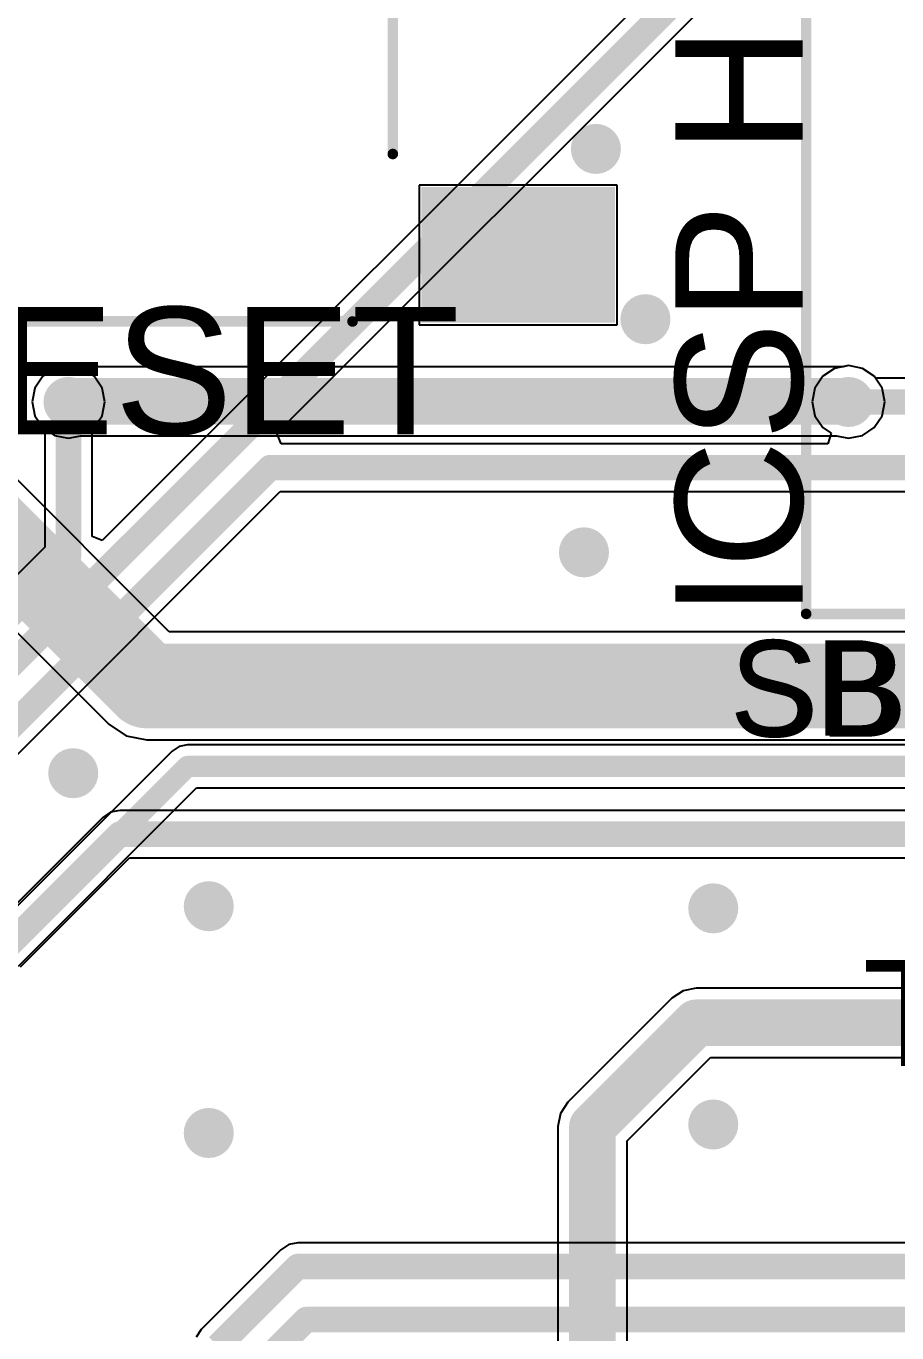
# Model space of a CAD drawing. Header units: millimetres. Extents: x -0.27 to 4.7, y -0.39 to 2.83.
# Drawn here: x 3.875 to 4.286, y 1.484 to 2.1 of the extents above; entities that cross this region are included whole.
import ezdxf

# ---------------------------------------------------------------- set-up
doc = ezdxf.new("R2010")
doc.units = ezdxf.units.MM
doc.header["$MEASUREMENT"] = 0
for name, color, linetype in [('BottomLayer', 5, 'Continuous'), ('BottomSolder', 6, 'Continuous'), ('MultiLayer', 9, 'Continuous'), ('PadHoleLayer', 156, 'Continuous'), ('TopLayer', 1, 'Continuous'), ('TopOverlay', 2, 'Continuous'), ('TopPaste', 8, 'Continuous'), ('TopSolder', 216, 'Continuous'), ('ViaHoleLayer', 16, 'Continuous')]:
    doc.layers.add(name, color=color, linetype=linetype)
doc.styles.add('Arial', font='', dxfattribs={"height": 0.2})
doc.styles.get('Arial').set_extended_font_data('Arial')

# ---------------------------------------------------------------- blocks, each defined once
blk = doc.blocks.new('TL3301NF160QG_60')
at = {"layer": 'TopLayer'}
for points in [[(-0.1374, 0.06063), (-0.22087, 0.06063), (-0.22087, 0.11654), (-0.1374, 0.11654)], [(0.22087, 0.06063), (0.1374, 0.06063), (0.1374, 0.11654), (0.22087, 0.11654)], [(-0.1374, -0.11654), (-0.22087, -0.11654), (-0.22087, -0.06063), (-0.1374, -0.06063)], [(0.22087, -0.11654), (0.1374, -0.11654), (0.1374, -0.06063), (0.22087, -0.06063)]]:
    blk.add_hatch(color=1, dxfattribs=at).paths.add_polyline_path(points)
at = {"layer": 'TopPaste'}
for points in [[(-0.1374, 0.06063), (-0.22087, 0.06063), (-0.22087, 0.11654), (-0.1374, 0.11654)], [(0.22087, 0.06063), (0.1374, 0.06063), (0.1374, 0.11654), (0.22087, 0.11654)], [(-0.1374, -0.11654), (-0.22087, -0.11654), (-0.22087, -0.06063), (-0.1374, -0.06063)], [(0.22087, -0.11654), (0.1374, -0.11654), (0.1374, -0.06063), (0.22087, -0.06063)]]:
    blk.add_hatch(color=8, dxfattribs=at).paths.add_polyline_path(points)
at = {"layer": 'TopSolder'}
for points in [[(-0.1334, 0.05663), (-0.22487, 0.05663), (-0.22487, 0.12054), (-0.1334, 0.12054)], [(0.22487, 0.05663), (0.1334, 0.05663), (0.1334, 0.12054), (0.22487, 0.12054)], [(-0.1334, -0.12054), (-0.22487, -0.12054), (-0.22487, -0.05663), (-0.1334, -0.05663)], [(0.22487, -0.12054), (0.1334, -0.12054), (0.1334, -0.05663), (0.22487, -0.05663)]]:
    blk.add_hatch(color=216, dxfattribs=at).paths.add_polyline_path(points)
at = {"layer": 'TopOverlay'}
for points, const_width in [([(-0.188, 0.129), (-0.183, 0.124)], 0.00787), ([(-0.188, 0.129), (-0.178, 0.129)], 0.00787), ([(-0.183, 0.124), (-0.178, 0.129)], 0.00787), ([(-0.101, 0.12), (0.094, 0.12)], 0.005), ([(-0.12, -0.044), (-0.12, 0.041)], 0.005), ([(0.12, -0.041), (0.12, 0.044)], 0.005), ([(-0.094, -0.12), (0.101, -0.12)], 0.005)]:
    blk.add_lwpolyline(points, dxfattribs=dict(at, const_width=const_width))
for points, const_width in [([(-0.18997, 0.129, 1), (-0.18603, 0.129, 1)], 0.00394), ([(-0.18997, 0.129, 1), (-0.18603, 0.129, 1)], 0.00394), ([(-0.17997, 0.129, 1), (-0.17603, 0.129, 1)], 0.00394), ([(-0.17997, 0.129, 1), (-0.17603, 0.129, 1)], 0.00394), ([(-0.18497, 0.124, 1), (-0.18103, 0.124, 1)], 0.00394), ([(-0.18497, 0.124, 1), (-0.18103, 0.124, 1)], 0.00394), ([(-0.10225, 0.12, 1), (-0.09975, 0.12, 1)], 0.0025), ([(0.09275, 0.12, 1), (0.09525, 0.12, 1)], 0.0025), ([(-0.12125, 0.041, 1), (-0.11875, 0.041, 1)], 0.0025), ([(0.11875, 0.044, 1), (0.12125, 0.044, 1)], 0.0025), ([(-0.12125, -0.044, 1), (-0.11875, -0.044, 1)], 0.0025), ([(0.11875, -0.041, 1), (0.12125, -0.041, 1)], 0.0025), ([(-0.09525, -0.12, 1), (-0.09275, -0.12, 1)], 0.0025), ([(0.09975, -0.12, 1), (0.10225, -0.12, 1)], 0.0025)]:
    blk.add_lwpolyline(points, format="xyb", close=True, dxfattribs=dict(at, const_width=const_width))
blk = doc.blocks.new('S______B______61')
at = {"layer": 'TopLayer'}
for points in [[(-0.045, -0.0175), (-0.045, 0.0175), (-0.015, 0.0175), (-0.015, -0.0175)], [(0.015, -0.0175), (0.015, 0.0175), (0.045, 0.0175), (0.045, -0.0175)]]:
    blk.add_hatch(color=1, dxfattribs=at).paths.add_polyline_path(points)
at = {"layer": 'TopPaste'}
for points in [[(-0.045, -0.0175), (-0.045, 0.0175), (-0.015, 0.0175), (-0.015, -0.0175)], [(0.015, -0.0175), (0.015, 0.0175), (0.045, 0.0175), (0.045, -0.0175)]]:
    blk.add_hatch(color=8, dxfattribs=at).paths.add_polyline_path(points)
at = {"layer": 'TopSolder'}
for points in [[(-0.049, -0.0215), (-0.049, 0.0215), (-0.011, 0.0215), (-0.011, -0.0215)], [(0.011, -0.0215), (0.011, 0.0215), (0.049, 0.0215), (0.049, -0.0215)]]:
    blk.add_hatch(color=216, dxfattribs=at).paths.add_polyline_path(points)
at = {"layer": 'TopOverlay', "const_width": 0.005}
for points in [[(0.05, 0.022), (-0.05, 0.022)], [(-0.05, 0.022), (-0.05, -0.022)], [(0.05, 0.022), (0.05, -0.022)], [(0.05, -0.022), (-0.05, -0.022)]]:
    blk.add_lwpolyline(points, dxfattribs=at)
at = {"layer": 'TopOverlay', "const_width": 0.0025}
for points in [[(-0.05125, 0.022, 1), (-0.04875, 0.022, 1)], [(-0.05125, 0.022, 1), (-0.04875, 0.022, 1)], [(0.04875, 0.022, 1), (0.05125, 0.022, 1)], [(0.04875, 0.022, 1), (0.05125, 0.022, 1)], [(-0.05125, -0.022, 1), (-0.04875, -0.022, 1)], [(-0.05125, -0.022, 1), (-0.04875, -0.022, 1)], [(0.04875, -0.022, 1), (0.05125, -0.022, 1)], [(0.04875, -0.022, 1), (0.05125, -0.022, 1)]]:
    blk.add_lwpolyline(points, format="xyb", close=True, dxfattribs=at)
at = {"layer": 'TopOverlay'}
blk.add_text('SB1', height=0.045, rotation=-180, dxfattribs=at).set_placement((0.139, 0.02342))
blk = doc.blocks.new('BH254V_6P_122')
at = {"layer": 'BottomLayer'}
h = blk.add_hatch(color=5, dxfattribs=at)
edge = h.paths.add_edge_path()
edge.add_arc((-0.1, 0.05), 0.04016, 0, 360)
h = blk.add_hatch(color=5, dxfattribs=at)
edge = h.paths.add_edge_path()
edge.add_arc((0, 0.05), 0.04016, 0, 360)
h = blk.add_hatch(color=5, dxfattribs=at)
edge = h.paths.add_edge_path()
edge.add_arc((0.1, 0.05), 0.04016, 0, 360)
blk.add_hatch(color=5, dxfattribs=at).paths.add_polyline_path([(-0.14016, -0.00984), (-0.05984, -0.00984), (-0.05984, -0.09016), (-0.14016, -0.09016)])
h = blk.add_hatch(color=5, dxfattribs=at)
edge = h.paths.add_edge_path()
edge.add_arc((0, -0.05), 0.04016, 0, 360)
h = blk.add_hatch(color=5, dxfattribs=at)
edge = h.paths.add_edge_path()
edge.add_arc((0.1, -0.05), 0.04016, 0, 360)
at = {"layer": 'BottomSolder'}
h = blk.add_hatch(color=6, dxfattribs=at)
edge = h.paths.add_edge_path()
edge.add_arc((-0.1, 0.05), 0.04416, 0, 360)
h = blk.add_hatch(color=6, dxfattribs=at)
edge = h.paths.add_edge_path()
edge.add_arc((0, 0.05), 0.04416, 0, 360)
h = blk.add_hatch(color=6, dxfattribs=at)
edge = h.paths.add_edge_path()
edge.add_arc((0.1, 0.05), 0.04416, 0, 360)
blk.add_hatch(color=6, dxfattribs=at).paths.add_polyline_path([(-0.14416, -0.00584), (-0.05584, -0.00584), (-0.05584, -0.09416), (-0.14416, -0.09416)])
h = blk.add_hatch(color=6, dxfattribs=at)
edge = h.paths.add_edge_path()
edge.add_arc((0, -0.05), 0.04416, 0, 360)
h = blk.add_hatch(color=6, dxfattribs=at)
edge = h.paths.add_edge_path()
edge.add_arc((0.1, -0.05), 0.04416, 0, 360)
at = {"layer": 'MultiLayer'}
h = blk.add_hatch(color=9, dxfattribs=at)
edge = h.paths.add_edge_path()
edge.add_arc((-0.1, 0.05), 0.04016, 0, 360)
h = blk.add_hatch(color=9, dxfattribs=at)
edge = h.paths.add_edge_path()
edge.add_arc((0, 0.05), 0.04016, 0, 360)
h = blk.add_hatch(color=9, dxfattribs=at)
edge = h.paths.add_edge_path()
edge.add_arc((0.1, 0.05), 0.04016, 0, 360)
blk.add_hatch(color=9, dxfattribs=at).paths.add_polyline_path([(-0.14016, -0.00984), (-0.05984, -0.00984), (-0.05984, -0.09016), (-0.14016, -0.09016)])
h = blk.add_hatch(color=9, dxfattribs=at)
edge = h.paths.add_edge_path()
edge.add_arc((0, -0.05), 0.04016, 0, 360)
h = blk.add_hatch(color=9, dxfattribs=at)
edge = h.paths.add_edge_path()
edge.add_arc((0.1, -0.05), 0.04016, 0, 360)
at = {"layer": 'PadHoleLayer'}
h = blk.add_hatch(color=156, dxfattribs=at)
edge = h.paths.add_edge_path()
edge.add_arc((-0.1, 0.05), 0.02008, 0, 360)
h = blk.add_hatch(color=156, dxfattribs=at)
edge = h.paths.add_edge_path()
edge.add_arc((0, 0.05), 0.02008, 0, 360)
h = blk.add_hatch(color=156, dxfattribs=at)
edge = h.paths.add_edge_path()
edge.add_arc((0.1, 0.05), 0.02008, 0, 360)
h = blk.add_hatch(color=156, dxfattribs=at)
edge = h.paths.add_edge_path()
edge.add_arc((-0.1, -0.05), 0.02008, 0, 360)
h = blk.add_hatch(color=156, dxfattribs=at)
edge = h.paths.add_edge_path()
edge.add_arc((0, -0.05), 0.02008, 0, 360)
h = blk.add_hatch(color=156, dxfattribs=at)
edge = h.paths.add_edge_path()
edge.add_arc((0.1, -0.05), 0.02008, 0, 360)
at = {"layer": 'TopLayer'}
h = blk.add_hatch(color=1, dxfattribs=at)
edge = h.paths.add_edge_path()
edge.add_arc((-0.1, 0.05), 0.04016, 0, 360)
h = blk.add_hatch(color=1, dxfattribs=at)
edge = h.paths.add_edge_path()
edge.add_arc((0, 0.05), 0.04016, 0, 360)
h = blk.add_hatch(color=1, dxfattribs=at)
edge = h.paths.add_edge_path()
edge.add_arc((0.1, 0.05), 0.04016, 0, 360)
blk.add_hatch(color=1, dxfattribs=at).paths.add_polyline_path([(-0.14016, -0.00984), (-0.05984, -0.00984), (-0.05984, -0.09016), (-0.14016, -0.09016)])
h = blk.add_hatch(color=1, dxfattribs=at)
edge = h.paths.add_edge_path()
edge.add_arc((0, -0.05), 0.04016, 0, 360)
h = blk.add_hatch(color=1, dxfattribs=at)
edge = h.paths.add_edge_path()
edge.add_arc((0.1, -0.05), 0.04016, 0, 360)
at = {"layer": 'TopOverlay'}
blk.add_hatch(color=2, dxfattribs=at).paths.add_polyline_path([(-0.0955, -0.103), (-0.107, -0.103), (-0.107, -0.1105), (-0.0955, -0.1105)])
at = {"layer": 'TopSolder'}
h = blk.add_hatch(color=216, dxfattribs=at)
edge = h.paths.add_edge_path()
edge.add_arc((-0.1, 0.05), 0.04416, 0, 360)
h = blk.add_hatch(color=216, dxfattribs=at)
edge = h.paths.add_edge_path()
edge.add_arc((0, 0.05), 0.04416, 0, 360)
h = blk.add_hatch(color=216, dxfattribs=at)
edge = h.paths.add_edge_path()
edge.add_arc((0.1, 0.05), 0.04416, 0, 360)
blk.add_hatch(color=216, dxfattribs=at).paths.add_polyline_path([(-0.14416, -0.00584), (-0.05584, -0.00584), (-0.05584, -0.09416), (-0.14416, -0.09416)])
h = blk.add_hatch(color=216, dxfattribs=at)
edge = h.paths.add_edge_path()
edge.add_arc((0, -0.05), 0.04416, 0, 360)
h = blk.add_hatch(color=216, dxfattribs=at)
edge = h.paths.add_edge_path()
edge.add_arc((0.1, -0.05), 0.04416, 0, 360)
at = {"layer": 'TopOverlay', "const_width": 0.005}
for points in [[(-0.301, 0.197), (-0.301, -0.178)], [(-0.301, 0.197), (0.302, 0.197)], [(0.302, 0.197), (0.302, -0.178)], [(-0.101, -0.1), (-0.112, -0.111)], [(-0.101, -0.1), (-0.09, -0.111)], [(-0.112, -0.111), (-0.09, -0.111)], [(-0.1, -0.145), (-0.1, -0.178)], [(-0.1, -0.145), (0.099, -0.145)], [(0.099, -0.145), (0.099, -0.178)], [(-0.301, -0.178), (-0.1, -0.178)], [(0.099, -0.178), (0.302, -0.178)]]:
    blk.add_lwpolyline(points, dxfattribs=at)
at = {"layer": 'TopOverlay', "const_width": 0.0025}
for points in [[(-0.30225, 0.197, 1), (-0.29975, 0.197, 1)], [(-0.30225, 0.197, 1), (-0.29975, 0.197, 1)], [(0.30075, 0.197, 1), (0.30325, 0.197, 1)], [(0.30075, 0.197, 1), (0.30325, 0.197, 1)], [(-0.10225, -0.1, 1), (-0.09975, -0.1, 1)], [(-0.10225, -0.1, 1), (-0.09975, -0.1, 1)], [(-0.11325, -0.111, 1), (-0.11075, -0.111, 1)], [(-0.11325, -0.111, 1), (-0.11075, -0.111, 1)], [(-0.09125, -0.111, 1), (-0.08875, -0.111, 1)], [(-0.09125, -0.111, 1), (-0.08875, -0.111, 1)], [(-0.10125, -0.145, 1), (-0.09875, -0.145, 1)], [(-0.10125, -0.145, 1), (-0.09875, -0.145, 1)], [(0.09775, -0.145, 1), (0.10025, -0.145, 1)], [(0.09775, -0.145, 1), (0.10025, -0.145, 1)], [(-0.30225, -0.178, 1), (-0.29975, -0.178, 1)], [(-0.30225, -0.178, 1), (-0.29975, -0.178, 1)], [(-0.10125, -0.178, 1), (-0.09875, -0.178, 1)], [(-0.10125, -0.178, 1), (-0.09875, -0.178, 1)], [(0.09775, -0.178, 1), (0.10025, -0.178, 1)], [(0.09775, -0.178, 1), (0.10025, -0.178, 1)], [(0.30075, -0.178, 1), (0.30325, -0.178, 1)], [(0.30075, -0.178, 1), (0.30325, -0.178, 1)]]:
    blk.add_lwpolyline(points, format="xyb", close=True, dxfattribs=at)

msp = doc.modelspace()

# ---------------------------------------------------------------- hatches: boundary and pattern name
at = {"layer": 'BottomLayer'}
h = msp.add_hatch(color=5, dxfattribs=at)
edge = h.paths.add_edge_path()
edge.add_arc((4.14363, 2.04237), 0.01181, 0, 360)
h = msp.add_hatch(color=5, dxfattribs=at)
edge = h.paths.add_edge_path()
edge.add_arc((4.167, 1.962), 0.01181, 0, 360)
h = msp.add_hatch(color=5, dxfattribs=at)
edge = h.paths.add_edge_path()
edge.add_arc((3.89482, 1.92295), 0.01181, 0, 360)
h = msp.add_hatch(color=5, dxfattribs=at)
edge = h.paths.add_edge_path()
edge.add_arc((4.26282, 1.92295), 0.01181, 0, 360)
h = msp.add_hatch(color=5, dxfattribs=at)
edge = h.paths.add_edge_path()
edge.add_arc((4.138, 1.852), 0.01181, 0, 360)
h = msp.add_hatch(color=5, dxfattribs=at)
edge = h.paths.add_edge_path()
edge.add_arc((3.89705, 1.74777), 0.01181, 0, 360)
h = msp.add_hatch(color=5, dxfattribs=at)
edge = h.paths.add_edge_path()
edge.add_arc((3.961, 1.685), 0.01181, 0, 360)
h = msp.add_hatch(color=5, dxfattribs=at)
edge = h.paths.add_edge_path()
edge.add_arc((4.199, 1.684), 0.01181, 0, 360)
h = msp.add_hatch(color=5, dxfattribs=at)
edge = h.paths.add_edge_path()
edge.add_arc((4.199, 1.582), 0.01181, 0, 360)
h = msp.add_hatch(color=5, dxfattribs=at)
edge = h.paths.add_edge_path()
edge.add_arc((3.961, 1.578), 0.01181, 0, 360)
at = {"layer": 'BottomSolder'}
h = msp.add_hatch(color=6, dxfattribs=at)
edge = h.paths.add_edge_path()
edge.add_arc((4.14363, 2.04237), 0.00591, 0, 360)
h = msp.add_hatch(color=6, dxfattribs=at)
edge = h.paths.add_edge_path()
edge.add_arc((4.167, 1.962), 0.00591, 0, 360)
h = msp.add_hatch(color=6, dxfattribs=at)
edge = h.paths.add_edge_path()
edge.add_arc((3.89482, 1.92295), 0.00591, 0, 360)
h = msp.add_hatch(color=6, dxfattribs=at)
edge = h.paths.add_edge_path()
edge.add_arc((4.26282, 1.92295), 0.00591, 0, 360)
h = msp.add_hatch(color=6, dxfattribs=at)
edge = h.paths.add_edge_path()
edge.add_arc((4.138, 1.852), 0.00591, 0, 360)
h = msp.add_hatch(color=6, dxfattribs=at)
edge = h.paths.add_edge_path()
edge.add_arc((3.89705, 1.74777), 0.00591, 0, 360)
h = msp.add_hatch(color=6, dxfattribs=at)
edge = h.paths.add_edge_path()
edge.add_arc((3.961, 1.685), 0.00591, 0, 360)
h = msp.add_hatch(color=6, dxfattribs=at)
edge = h.paths.add_edge_path()
edge.add_arc((4.199, 1.684), 0.00591, 0, 360)
h = msp.add_hatch(color=6, dxfattribs=at)
edge = h.paths.add_edge_path()
edge.add_arc((4.199, 1.582), 0.00591, 0, 360)
h = msp.add_hatch(color=6, dxfattribs=at)
edge = h.paths.add_edge_path()
edge.add_arc((3.961, 1.578), 0.00591, 0, 360)
at = {"layer": 'TopLayer'}
h = msp.add_hatch(color=1, dxfattribs=at)
edge = h.paths.add_edge_path()
edge.add_arc((4.14363, 2.04237), 0.01181, 0, 360)
h = msp.add_hatch(color=1, dxfattribs=at)
edge = h.paths.add_edge_path()
edge.add_arc((4.167, 1.962), 0.01181, 0, 360)
h = msp.add_hatch(color=1, dxfattribs=at)
edge = h.paths.add_edge_path()
edge.add_arc((3.89482, 1.92295), 0.01181, 0, 360)
h = msp.add_hatch(color=1, dxfattribs=at)
edge = h.paths.add_edge_path()
edge.add_arc((4.26282, 1.92295), 0.01181, 0, 360)
h = msp.add_hatch(color=1, dxfattribs=at)
edge = h.paths.add_edge_path()
edge.add_arc((4.138, 1.852), 0.01181, 0, 360)
h = msp.add_hatch(color=1, dxfattribs=at)
edge = h.paths.add_edge_path()
edge.add_arc((3.89705, 1.74777), 0.01181, 0, 360)
h = msp.add_hatch(color=1, dxfattribs=at)
edge = h.paths.add_edge_path()
edge.add_arc((3.961, 1.685), 0.01181, 0, 360)
h = msp.add_hatch(color=1, dxfattribs=at)
edge = h.paths.add_edge_path()
edge.add_arc((4.199, 1.684), 0.01181, 0, 360)
h = msp.add_hatch(color=1, dxfattribs=at)
edge = h.paths.add_edge_path()
edge.add_arc((4.199, 1.582), 0.01181, 0, 360)
h = msp.add_hatch(color=1, dxfattribs=at)
edge = h.paths.add_edge_path()
edge.add_arc((3.961, 1.578), 0.01181, 0, 360)
at = {"layer": 'TopSolder'}
h = msp.add_hatch(color=216, dxfattribs=at)
edge = h.paths.add_edge_path()
edge.add_arc((4.14363, 2.04237), 0.00591, 0, 360)
h = msp.add_hatch(color=216, dxfattribs=at)
edge = h.paths.add_edge_path()
edge.add_arc((4.167, 1.962), 0.00591, 0, 360)
h = msp.add_hatch(color=216, dxfattribs=at)
edge = h.paths.add_edge_path()
edge.add_arc((3.89482, 1.92295), 0.00591, 0, 360)
h = msp.add_hatch(color=216, dxfattribs=at)
edge = h.paths.add_edge_path()
edge.add_arc((4.26282, 1.92295), 0.00591, 0, 360)
h = msp.add_hatch(color=216, dxfattribs=at)
edge = h.paths.add_edge_path()
edge.add_arc((4.138, 1.852), 0.00591, 0, 360)
h = msp.add_hatch(color=216, dxfattribs=at)
edge = h.paths.add_edge_path()
edge.add_arc((3.89705, 1.74777), 0.00591, 0, 360)
h = msp.add_hatch(color=216, dxfattribs=at)
edge = h.paths.add_edge_path()
edge.add_arc((3.961, 1.685), 0.00591, 0, 360)
h = msp.add_hatch(color=216, dxfattribs=at)
edge = h.paths.add_edge_path()
edge.add_arc((4.199, 1.684), 0.00591, 0, 360)
h = msp.add_hatch(color=216, dxfattribs=at)
edge = h.paths.add_edge_path()
edge.add_arc((4.199, 1.582), 0.00591, 0, 360)
h = msp.add_hatch(color=216, dxfattribs=at)
edge = h.paths.add_edge_path()
edge.add_arc((3.961, 1.578), 0.00591, 0, 360)
at = {"layer": 'ViaHoleLayer'}
h = msp.add_hatch(color=16, dxfattribs=at)
edge = h.paths.add_edge_path()
edge.add_arc((4.14363, 2.04237), 0.00591, 0, 360)
h = msp.add_hatch(color=16, dxfattribs=at)
edge = h.paths.add_edge_path()
edge.add_arc((4.167, 1.962), 0.00591, 0, 360)
h = msp.add_hatch(color=16, dxfattribs=at)
edge = h.paths.add_edge_path()
edge.add_arc((3.89482, 1.92295), 0.00591, 0, 360)
h = msp.add_hatch(color=16, dxfattribs=at)
edge = h.paths.add_edge_path()
edge.add_arc((4.26282, 1.92295), 0.00591, 0, 360)
h = msp.add_hatch(color=16, dxfattribs=at)
edge = h.paths.add_edge_path()
edge.add_arc((4.138, 1.852), 0.00591, 0, 360)
h = msp.add_hatch(color=16, dxfattribs=at)
edge = h.paths.add_edge_path()
edge.add_arc((3.89705, 1.74777), 0.00591, 0, 360)
h = msp.add_hatch(color=16, dxfattribs=at)
edge = h.paths.add_edge_path()
edge.add_arc((3.961, 1.685), 0.00591, 0, 360)
h = msp.add_hatch(color=16, dxfattribs=at)
edge = h.paths.add_edge_path()
edge.add_arc((4.199, 1.684), 0.00591, 0, 360)
h = msp.add_hatch(color=16, dxfattribs=at)
edge = h.paths.add_edge_path()
edge.add_arc((4.199, 1.582), 0.00591, 0, 360)
h = msp.add_hatch(color=16, dxfattribs=at)
edge = h.paths.add_edge_path()
edge.add_arc((3.961, 1.578), 0.00591, 0, 360)

# ---------------------------------------------------------------- linework, layer by layer
at = {"layer": 'BottomLayer'}
for p, q in [((4.18502, 2.13188), (3.91066, 1.85752)), ((3.99308, 1.90822), (4.19759, 2.11273)), ((3.88826, 1.93878), (3.8827, 1.93507)), ((3.89482, 1.94009), (3.88826, 1.93878)), ((3.90138, 1.93878), (3.89482, 1.94009)), ((3.90694, 1.93507), (3.90138, 1.93878)), ((4.25626, 1.93878), (4.2507, 1.93507)), ((4.26282, 1.94009), (4.25626, 1.93878)), ((4.26938, 1.93878), (4.26282, 1.94009)), ((4.27494, 1.93507), (4.26938, 1.93878)), ((3.8827, 1.93507), (3.87899, 1.92951)), ((3.91066, 1.92951), (3.90694, 1.93507)), ((4.2507, 1.93507), (4.24699, 1.92951)), ((4.27555, 1.93416), (4.27494, 1.93507)), ((4.45413, 1.93416), (4.27555, 1.93416)), ((3.87899, 1.92951), (3.87768, 1.92295)), ((3.91196, 1.92295), (3.91066, 1.92951)), ((4.24699, 1.92951), (4.24568, 1.92295)), ((3.87768, 1.92295), (3.87899, 1.91639)), ((3.91066, 1.91639), (3.91196, 1.92295)), ((4.24568, 1.92295), (4.24699, 1.91639)), ((3.87899, 1.91639), (3.8827, 1.91083)), ((3.90694, 1.91083), (3.91066, 1.91639)), ((4.24699, 1.91639), (4.2507, 1.91083)), ((3.8827, 1.91083), (3.88361, 1.91022)), ((3.88361, 1.91022), (3.88361, 1.85451)), ((3.90604, 1.91022), (3.90694, 1.91083)), ((3.90604, 1.85943), (3.90604, 1.91022)), ((3.99515, 1.90322), (3.99308, 1.90822)), ((4.2507, 1.91083), (4.25461, 1.90822)), ((4.25461, 1.90822), (4.2531, 1.90322)), ((4.2531, 1.90322), (3.99515, 1.90322)), ((3.81023, 1.69636), (3.99465, 1.88078)), ((3.99465, 1.88078), (4.50087, 1.88078)), ((3.91066, 1.85752), (3.90604, 1.85943)), ((3.88361, 1.85451), (3.83485, 1.80576)), ((3.94379, 1.75821), (3.85379, 1.66821)), ((3.9471, 1.76042), (3.94379, 1.75821)), ((3.951, 1.7612), (3.9471, 1.76042)), ((4.4356, 1.7612), (3.951, 1.7612)), ((3.8712, 1.65678), (3.95522, 1.7408)), ((3.95522, 1.7408), (4.43982, 1.7408)), ((4.17946, 1.64154), (4.13046, 1.59254)), ((4.18476, 1.64507), (4.17946, 1.64154)), ((4.191, 1.64631), (4.18476, 1.64507)), ((4.42084, 1.64631), (4.191, 1.64631)), ((4.15831, 1.57424), (4.19776, 1.61369)), ((4.19776, 1.61369), (4.42084, 1.61369)), ((4.13046, 1.59254), (4.12693, 1.58724)), ((4.12693, 1.58724), (4.12569, 1.581)), ((4.12569, 1.581), (4.12569, 1.45376)), ((4.15831, 1.45116), (4.15831, 1.57424))]:
    msp.add_line(p, q, dxfattribs=at)
for points, const_width in [([(3.77082, 1.70182), (4.19295, 2.12395)], 0.012), ([(3.89482, 1.84986), (3.89482, 1.92295)], 0.012), ([(4.26282, 1.92295), (4.45877, 1.92295)], 0.012), ([(3.79682, 1.69882), (3.99, 1.892)], 0.012), ([(3.99, 1.892), (4.50087, 1.892)], 0.012), ([(3.74582, 1.70086), (3.89482, 1.84986)], 0.012), ([(3.861, 1.661), (3.951, 1.751)], 0.01), ([(3.951, 1.751), (4.43982, 1.751)], 0.01), ([(4.142, 1.581), (4.191, 1.63)], 0.022), ([(4.191, 1.63), (4.425, 1.63)], 0.022), ([(4.142, 1.447), (4.142, 1.581)], 0.022)]:
    msp.add_lwpolyline(points, dxfattribs=dict(at, const_width=const_width))
for points, const_width in [([(3.89182, 1.92295, 1), (3.89782, 1.92295, 1)], 0.006), ([(4.25982, 1.92295, 1), (4.26582, 1.92295, 1)], 0.006), ([(3.987, 1.892, 1), (3.993, 1.892, 1)], 0.006), ([(3.987, 1.892, 1), (3.993, 1.892, 1)], 0.006), ([(3.89182, 1.84986, 1), (3.89782, 1.84986, 1)], 0.006), ([(3.89182, 1.84986, 1), (3.89782, 1.84986, 1)], 0.006), ([(3.9485, 1.751, 1), (3.9535, 1.751, 1)], 0.005), ([(3.9485, 1.751, 1), (3.9535, 1.751, 1)], 0.005), ([(4.1855, 1.63, 1), (4.1965, 1.63, 1)], 0.011), ([(4.1855, 1.63, 1), (4.1965, 1.63, 1)], 0.011), ([(4.1365, 1.581, 1), (4.1475, 1.581, 1)], 0.011), ([(4.1365, 1.581, 1), (4.1475, 1.581, 1)], 0.011)]:
    msp.add_lwpolyline(points, format="xyb", close=True, dxfattribs=dict(at, const_width=const_width))
at = {"layer": 'TopLayer'}
for p, q in [((4.15369, 2.02532), (4.06022, 2.02532)), ((4.06022, 2.02532), (4.06022, 1.95941)), ((4.15369, 1.95941), (4.15369, 2.02532)), ((4.06022, 1.95941), (4.15369, 1.95941)), ((3.88826, 1.93878), (3.8827, 1.93507)), ((3.89482, 1.94009), (3.88826, 1.93878)), ((3.89742, 1.93957), (3.89482, 1.94009)), ((4.26023, 1.93957), (3.89742, 1.93957)), ((4.26282, 1.94009), (4.26023, 1.93957)), ((4.26938, 1.93878), (4.26282, 1.94009)), ((4.27494, 1.93507), (4.26938, 1.93878)), ((3.8827, 1.93507), (3.87899, 1.92951)), ((4.27866, 1.92951), (4.27494, 1.93507)), ((3.87899, 1.92951), (3.87768, 1.92295)), ((4.27996, 1.92295), (4.27866, 1.92951)), ((3.87768, 1.92295), (3.87899, 1.91639)), ((4.27866, 1.91639), (4.27996, 1.92295)), ((3.87899, 1.91639), (3.8827, 1.91083)), ((4.27494, 1.91083), (4.27866, 1.91639)), ((3.8827, 1.91083), (3.88826, 1.90711)), ((3.88826, 1.90711), (3.89482, 1.90581)), ((3.89482, 1.90581), (3.90054, 1.90695)), ((3.90054, 1.90695), (4.25711, 1.90695)), ((4.25711, 1.90695), (4.26282, 1.90581)), ((4.26282, 1.90581), (4.26938, 1.90711)), ((4.26938, 1.90711), (4.27494, 1.91083)), ((3.94238, 1.81444), (3.86131, 1.89551)), ((3.8178, 1.86692), (3.9138, 1.77092)), ((4.31582, 1.81444), (3.94238, 1.81444)), ((3.9138, 1.77092), (3.92207, 1.7654)), ((3.92207, 1.7654), (3.93182, 1.76346)), ((3.93182, 1.76346), (4.31582, 1.76346)), ((3.91107, 1.72693), (3.85307, 1.66893)), ((3.91471, 1.72936), (3.91107, 1.72693)), ((3.91107, 1.72693), (3.91107, 1.72693)), ((3.919, 1.73022), (3.91471, 1.72936)), ((4.38735, 1.73022), (3.919, 1.73022)), ((3.919, 1.73022), (3.919, 1.73022)), ((3.87222, 1.65635), (3.92365, 1.70778)), ((3.92365, 1.70778), (4.392, 1.70778)), ((3.99871, 1.52536), (3.99507, 1.52293)), ((4.003, 1.52622), (3.99871, 1.52536)), ((4.39128, 1.52622), (4.003, 1.52622)), ((4.003, 1.52622), (4.003, 1.52622)), ((3.99507, 1.52293), (3.95742, 1.48528)), ((3.99507, 1.52293), (3.99507, 1.52293)), ((3.95742, 1.48528), (3.95499, 1.48164))]:
    msp.add_line(p, q, dxfattribs=at)
for points, const_width in [([(3.89557, 1.92326), (4.26282, 1.92326)], 0.022), ([(3.83582, 1.88495), (3.93182, 1.78895)], 0.04), ([(3.93182, 1.78895), (4.31582, 1.78895)], 0.04), ([(3.861, 1.661), (3.919, 1.719)], 0.012), ([(3.919, 1.719), (4.392, 1.719)], 0.012), ([(3.96535, 1.47735), (4.003, 1.515)], 0.012), ([(4.003, 1.515), (4.404, 1.515)], 0.012), ([(3.98517, 1.46817), (4.007, 1.49)], 0.012), ([(4.007, 1.49), (4.5695, 1.49)], 0.012)]:
    msp.add_lwpolyline(points, dxfattribs=dict(at, const_width=const_width))
for points, const_width in [([(3.89007, 1.92326, 1), (3.90107, 1.92326, 1)], 0.011), ([(4.25732, 1.92326, 1), (4.26832, 1.92326, 1)], 0.011), ([(3.92182, 1.78895, 1), (3.94182, 1.78895, 1)], 0.02), ([(3.92182, 1.78895, 1), (3.94182, 1.78895, 1)], 0.02), ([(3.916, 1.719, 1), (3.922, 1.719, 1)], 0.006), ([(3.916, 1.719, 1), (3.922, 1.719, 1)], 0.006), ([(4, 1.515, 1), (4.006, 1.515, 1)], 0.006), ([(4, 1.515, 1), (4.006, 1.515, 1)], 0.006), ([(4.004, 1.49, 1), (4.01, 1.49, 1)], 0.006), ([(4.004, 1.49, 1), (4.01, 1.49, 1)], 0.006)]:
    msp.add_lwpolyline(points, format="xyb", close=True, dxfattribs=dict(at, const_width=const_width))

# ---------------------------------------------------------------- block references
for name, p, rotation in [('BH254V_6P_122', (4.43982, 2.12395), 90), ('S______B______61', (4.34582, 1.78895), 180)]:
    msp.add_blockref(name, p, dxfattribs=dict(rotation=rotation))
msp.add_blockref('TL3301NF160QG_60', (3.92782, 2.08095))

# ---------------------------------------------------------------- texts
at = {"layer": 'TopOverlay', "style": 'Arial'}
for s, height, rotation, p in [('ICSP HEADER', 0.06, 90, (4.2411, 1.82095)), ('TRANSMIT', 0.05, 360, (4.26942, 1.6096))]:
    msp.add_text(s, height=height, rotation=rotation, dxfattribs=at).set_placement(p)
for s, height, p in [('RESET', 0.06, (3.8, 1.90772)), ('SB1', 0.045, (4.20682, 1.76499))]:
    msp.add_text(s, height=height, dxfattribs=at).set_placement(p)

doc.saveas('drawing.dxf')
